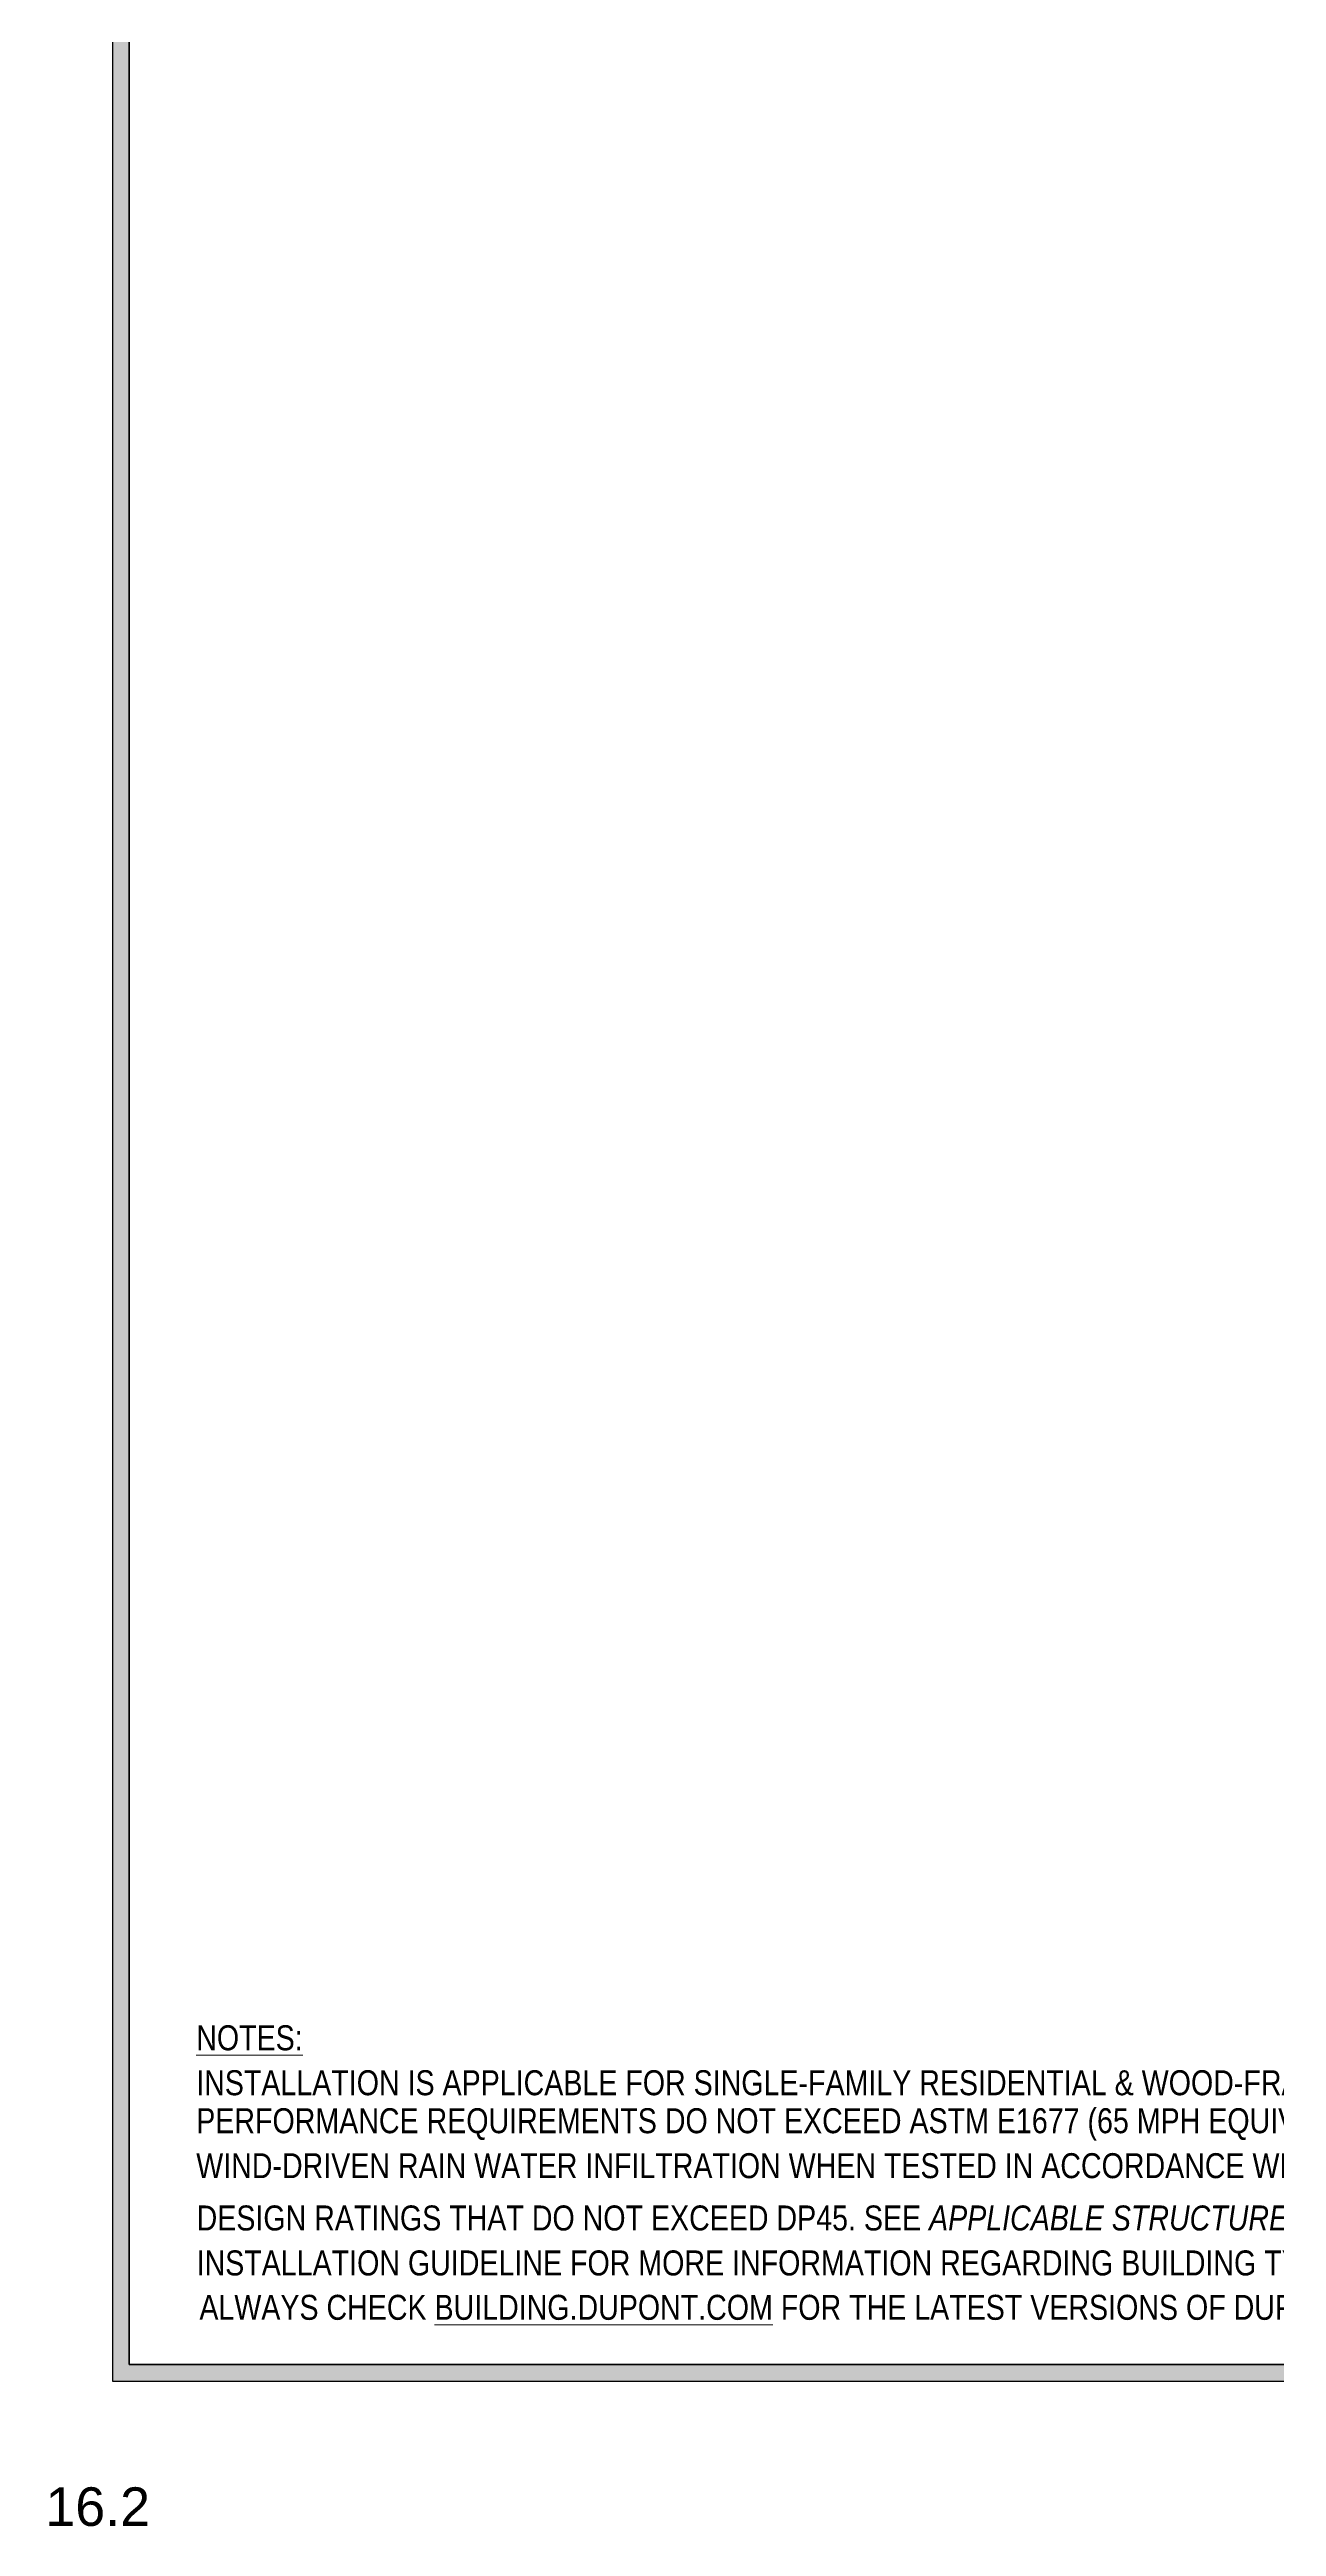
# Model space of a CAD drawing. Extents: x -1140 to 5605, y -816 to 1734.
# Drawn here: x 2322 to 2985, y -812 to 527 of the extents above; entities that cross this region are included whole.
import ezdxf

# ---------------------------------------------------------------- set-up
doc = ezdxf.new("R2010")
doc.units = 0
doc.header["$MEASUREMENT"] = 0
for name, color, linetype, lineweight in [('.ATI-TEXT', 7, 'Continuous', 0), ('0_0', 7, 'Continuous', 0), ('G-ANNO-TTLB', 7, 'Continuous', 0)]:
    doc.layers.add(name, color=color, linetype=linetype, lineweight=lineweight)

# ---------------------------------------------------------------- blocks, each defined once
blk = doc.blocks.new('Block_349')
at = {"layer": '.ATI-TEXT', "char_height": 0.2, "attachment_point": 7}
for s, insert in [('\\L\\C18;\\c0;\\FArial Narrow|b0|i0|c1;\\H13.500003;\\W1.000000;NOTES:\\l', (2401.2, -554.6)), ('\\C18;\\c0;\\FArial Narrow|b0|i0|c1;\\H13.500003;\\W1.000000;INSTALLATION IS APPLICABLE FOR SINGLE-FAMILY RESIDENTIAL & WOOD-FRAMED MULITI-FAMILY AND LIGHT COMMERCIAL BUILDINGS WHEN ', (2401.2, -578.9)), ('\\C18;\\c0;\\FArial Narrow|b0|i0|c1;\\H13.500003;\\W1.000000;PERFORMANCE REQUIREMENTS DO NOT EXCEED ASTM E1677 (65 MPH EQUIVALENT STRUCTURAL LOAD AND 50 MPH (6.24 PSF) EQUIVALENT', (2401.2, -603.3)), ('\\C18;\\c0;\\FArial Narrow|b0|i0|c1;\\H13.500003;\\W1.000000;WIND-DRIVEN RAIN WATER INFILTRATION WHEN TESTED IN ACCORDANCE WITH ASTM E331, ASTM E1105, OR SIMILAR), AND WINDOW/DOOR', (2401.2, -627.6)), ('\\C18;\\c0;\\FArial Narrow|b0|i0|c1;\\H13.500003;\\W1.000000;DESIGN RATINGS THAT DO NOT EXCEED DP45. SEE \\FArial Narrow Italic|b0|i1|c1;APPLICABLE STRUCTURES AND PERFORMANCE CRITERIA \\FArial Narrow|b0|i0|c1;IN THE APPLICABLE DUPONT', (2401.4, -652)), ('\\C18;\\c0;\\FArial Narrow|b0|i0|c1;\\H13.500003;\\W1.000000;INSTALLATION GUIDELINE FOR MORE INFORMATION REGARDING BUILDING TYPES AND BUILDING ENVELOPE PERFORMANCE.  ', (2401.4, -676.3)), ('\\C18;\\c0;\\FArial Narrow|b0|i0|c1;\\H13.500003;\\W1.000000;ALWAYS CHECK \\L\\C160;\\c16730368;BUILDING.DUPON\\l\\LT\\l\\L.COM\\l\\C18;\\c0; FOR THE LATEST VERSIONS OF DUPONT INSTALLATION GUIDELINES AND OTHER PRODUCT LITERATURE.', (2402.9, -700.3))]:
    blk.add_mtext(s, dxfattribs=dict(at, insert=insert))

msp = doc.modelspace()

# ---------------------------------------------------------------- hatches: boundary and pattern name
at = {"layer": 'G-ANNO-TTLB', "true_color": 0xff00ff, "transparency": 33554687}
h = msp.add_hatch(color=6, dxfattribs=at)
edge = h.paths.add_edge_path()
edge.add_spline(control_points=[(5285.6, -733.2), (5285.6, -733.2), (2356, -733.2), (2356, -733.2), (2356, -733.2), (2356, 1723.8), (2356, 1723.8), (2356, 1723.8), (5285.6, 1723.8), (5285.6, 1723.8), (5285.6, 1723.8), (5285.6, -733.2), (5285.6, -733.2)], knot_values=[0, 0, 0, 0, 1, 1, 1, 2, 2, 2, 3, 3, 3, 4, 4, 4, 4], degree=3, periodic=0)
edge = h.paths.add_edge_path()
edge.add_spline(control_points=[(2365, 1714.8), (2365, 1714.8), (2365, -724.2), (2365, -724.2), (2365, -724.2), (5276.6, -724.2), (5276.6, -724.2), (5276.6, -724.2), (5276.6, 1714.8), (5276.6, 1714.8), (5276.6, 1714.8), (2365, 1714.8), (2365, 1714.8)], knot_values=[0, 0, 0, 0, 1, 1, 1, 2, 2, 2, 3, 3, 3, 4, 4, 4, 4], degree=3, periodic=0)
edge.add_line((2365, 1714.8), (2365, 1714.8))

# ---------------------------------------------------------------- linework, layer by layer
at = {"layer": 'G-ANNO-TTLB', "color": 6, "lineweight": 30, "true_color": 0xff00ff}
for p, q in [((2356, 1723.8), (2356, -733.2)), ((2365, 1714.8), (2365, -724.2)), ((2365, -724.2), (2365, 1714.8)), ((2356, -733.2), (5285.6, -733.2)), ((2365, -724.2), (5276.6, -724.2)), ((5276.6, -724.2), (2365, -724.2))]:
    msp.add_line(p, q, dxfattribs=at)
at = {"layer": 'G-ANNO-TTLB', "color": 18, "lineweight": 0, "true_color": 0x000000}
msp.add_lwpolyline([(2365, -724.2), (2365, 1714.8), (5276.6, 1714.8), (5276.6, -724.2)], close=True, dxfattribs=at)
at = {"layer": 'G-ANNO-TTLB'}
for points in [[(5285.6, -733.2), (5285.6, -733.2), (2356, -733.2), (2356, -733.2), (2356, -733.2), (2356, 1723.8), (2356, 1723.8), (2356, 1723.8), (5285.6, 1723.8), (5285.6, 1723.8), (5285.6, 1723.8), (5285.6, -733.2), (5285.6, -733.2)], [(2365, 1714.8), (2365, 1714.8), (2365, -724.2), (2365, -724.2), (2365, -724.2), (5276.6, -724.2), (5276.6, -724.2), (5276.6, -724.2), (5276.6, 1714.8), (5276.6, 1714.8), (5276.6, 1714.8), (2365, 1714.8), (2365, 1714.8)]]:
    msp.add_open_spline(points, degree=3, knots=[0, 0, 0, 0, 1, 1, 1, 2, 2, 2, 3, 3, 3, 4, 4, 4, 4], dxfattribs=at)

# ---------------------------------------------------------------- block references
at = {"layer": '.ATI-TEXT'}
msp.add_blockref('Block_349', (0, 0), dxfattribs=at)

# ---------------------------------------------------------------- texts
at = {"layer": '0_0', "insert": (2319.6, -811.8), "char_height": 0.2, "attachment_point": 7}
msp.add_mtext('\\C18;\\c0;\\FArial|b0|i0|c1;\\H20.833332;\\W1.000000;16.2', dxfattribs=at)

doc.saveas('drawing.dxf')
